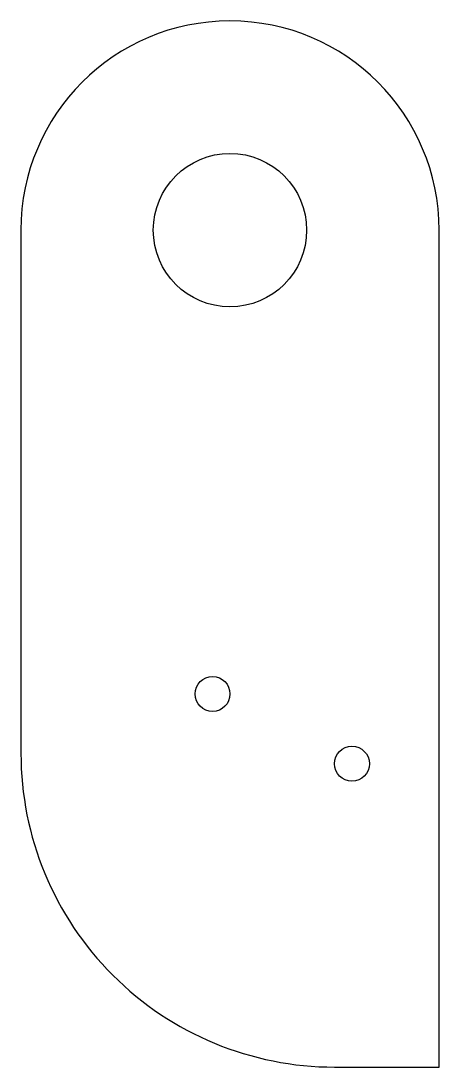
# Model space of a CAD drawing. Header units: millimetres. Extents: x 0 to 60, y -140 to 10.
import ezdxf

# ---------------------------------------------------------------- set-up
doc = ezdxf.new("R2010")
doc.units = ezdxf.units.MM
doc.layers.get('0').update_dxf_attribs({"linetype": 'CONTINUOUS'})

msp = doc.modelspace()

# ---------------------------------------------------------------- linework, layer by layer
msp.add_lwpolyline([(0, -95, 0.414214), (45, -140), (60, -140), (60, -20, 1), (0, -20)], format="xyb", close=True)
for centre, radius in [((30, -20), 11), ((27.5, -86.5), 2.5), ((47.5, -96.5), 2.5)]:
    msp.add_circle(centre, radius)

doc.saveas('drawing.dxf')
